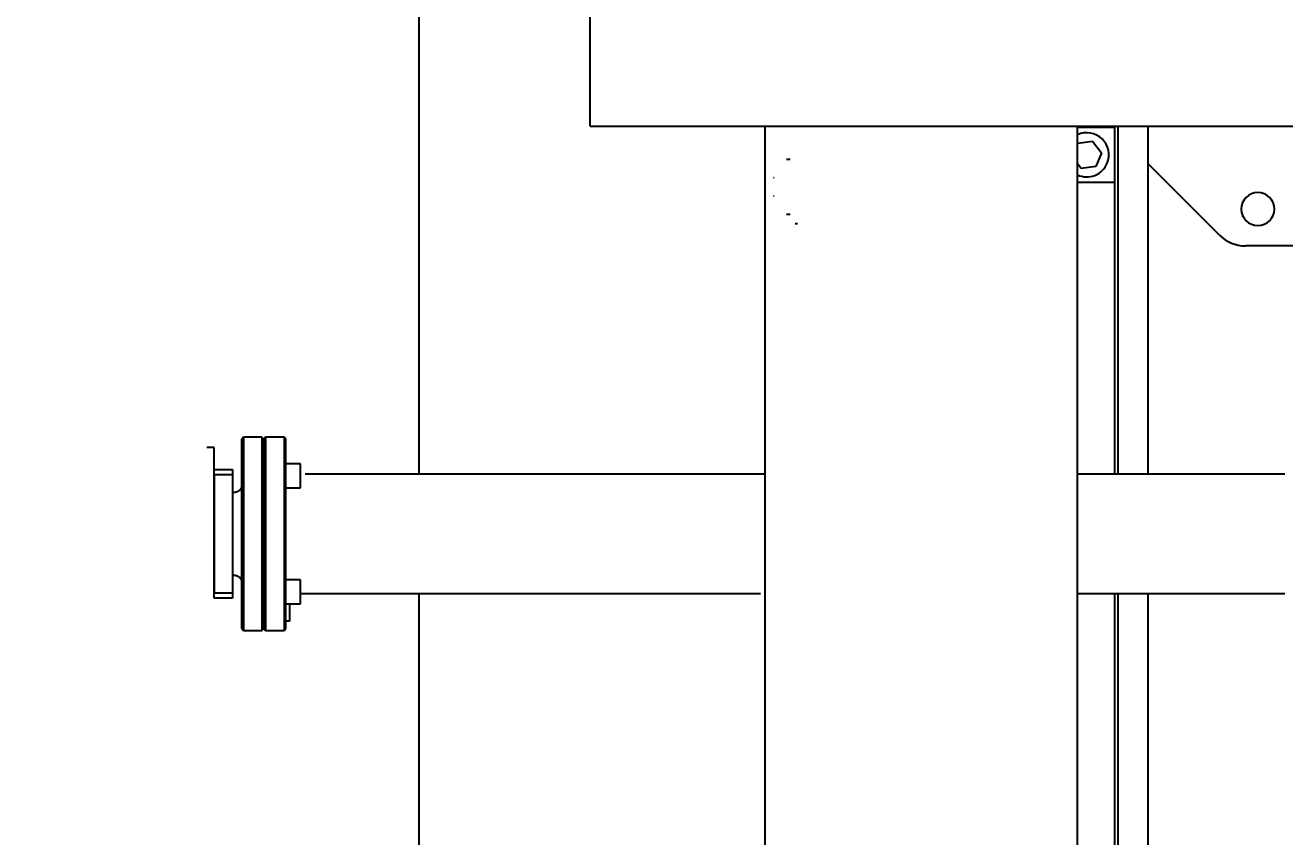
# Model space of a CAD drawing. Header units: millimetres. Extents: x 10462777 to 22643323, y 453826 to 1389191.
# Drawn here: x 11299086 to 11299771, y 583648 to 584089 of the extents above; entities that cross this region are included whole.
import ezdxf

# ---------------------------------------------------------------- set-up
doc = ezdxf.new("R2010")
doc.units = ezdxf.units.MM
doc.header["$LTSCALE"] = 200
doc.header["$MEASUREMENT"] = 0
doc.header["$PDMODE"] = 35
doc.header["$PDSIZE"] = -5
for name, pattern in [('CENTER', [2, 1.25, -0.25, 0.25, -0.25]), ('CENTER2', [1.125, 0.75, -0.125, 0.125, -0.125]), ('PHANTOM', [2.5, 1.25, -0.25, 0.25, -0.25, 0.25, -0.25])]:
    doc.linetypes.add(name, pattern=pattern)
doc.layers.get('0').update_dxf_attribs({"linetype": 'CONTINUOUS'})
doc.layers.get('DEFPOINTS').update_dxf_attribs({"linetype": 'CONTINUOUS'})
for name, color, linetype in [('1', 1, 'CENTER'), ('2', 2, 'CONTINUOUS'), ('DV1_DEFAULT', 7, 'CONTINUOUS')]:
    doc.layers.add(name, color=color, linetype=linetype)
doc.layers.add('203', color=7, linetype='CONTINUOUS', true_color=0xffffff)
doc.layers.add('LAYOUT', color=8, linetype='CONTINUOUS', lineweight=25)
doc.styles.get("Standard").update_dxf_attribs({"font": 'SYMBOL'})
doc.dimstyles.new('DS ROBOTEC', dxfattribs={"dimscale": 0, "dimtxt": 2.5, "dimasz": 2.5, "dimexe": 0.3, "dimexo": 0.3, "dimgap": 0.5, "dimtad": 1, "dimzin": 9, "dimdsep": 46, "dimtxsty": 'Standard', "dimblk": 'OPEN', "dimcen": 0, "dimclrd": 4, "dimclre": 4, "dimclrt": 110, "dimazin": 2, "dimtm": 1.5, "dimtfac": 1, "dimtmove": 0, "dimatfit": 3, "dimldrblk": 'OPEN', "dimfxl": 1, "dimtfill": 1, "dimtolj": 1, "dimlwd": -1, "dimlwe": -1, "dimarcsym": 0})

# ---------------------------------------------------------------- blocks, each defined once
blk = doc.blocks.new('r710ic')
at = {"layer": 'DV1_DEFAULT', "color": 3, "linetype": 'CENTER2', "lineweight": 0}
blk.add_circle((272041.37, 104232.63), 367.64, dxfattribs=at)
at = {"layer": 'LAYOUT', "color": 3}
blk.add_circle((272041.37, 104232.63), 2050.12, dxfattribs=at)
blk = doc.blocks.new('A$C7DA30AB0')
at = {"layer": 'LAYOUT', "color": 6, "linetype": 'PHANTOM'}
blk.add_circle((3030.45, 3025.99, 0), 2693.02, dxfattribs=at)
blk = doc.blocks.new('_OPEN')
at = {"color": 0, "linetype": 'ByBlock'}
for p, q in [((-1, 0.1667), (0, 0)), ((0, 0), (-1, -0.1667)), ((0, 0), (-1, 0))]:
    blk.add_line(p, q, dxfattribs=at)
blk = doc.blocks.new('*D268')
at = {"color": 4, "linetype": 'ByBlock', "ltscale": 10, "transparency": 16777216}
for p, q in [((11298559.25, 584536.53), (11298559.25, 584230.76)), ((11298807.86, 582789.32), (11298807.86, 584272.76)), ((11298384.25, 584251.76), (11298209.25, 584251.76)), ((11298807.86, 584251.76), (11298559.25, 584251.76)), ((11298982.86, 584251.76), (11299157.86, 584251.76))]:
    blk.add_line(p, q, dxfattribs=at)
at = {"layer": 'DEFPOINTS', "color": 0, "ltscale": 10, "transparency": 16777216}
for p in [(11298559.25, 584557.53, 0), (11298559.25, 584251.76), (11298807.86, 582768.32, 0)]:
    blk.add_point(p, dxfattribs=at)
at = {"color": 4, "ltscale": 10, "transparency": 16777216, "xscale": 175, "yscale": 175, "zscale": 175}
blk.add_blockref('_OPEN', (11298559.25, 584251.76), dxfattribs=at)
at = {"color": 4, "ltscale": 10, "transparency": 16777216, "xscale": 175, "yscale": 175, "zscale": 175, "rotation": 180}
blk.add_blockref('_OPEN', (11298807.86, 584251.76), dxfattribs=at)
at = {"color": 110, "ltscale": 10, "transparency": 16777216, "insert": (11298683.55, 584411.03), "char_height": 175, "attachment_point": 5, "bg_fill": 3, "box_fill_scale": 1.25, "bg_fill_color": 256, "bg_fill_true_color": 13158600, "bg_fill_transparency": 0}
blk.add_mtext('\\A1;249', dxfattribs=at)

msp = doc.modelspace()

# ---------------------------------------------------------------- linework, layer by layer
at = {"layer": '1', "color": 124, "linetype": 'Continuous'}
for q in [(11299392.86213, 584137.1362, 0), (11299884.86912, 584034.43251, 0)]:
    msp.add_line((11299392.86213, 584034.43251, 0), q, dxfattribs=at)
at = {"layer": '2', "color": 252, "linetype": 'Continuous'}
for p, q in [((11299299.86081, 584144.42282, 0), (11299299.86081, 583845.29513, 0)), ((11299487.91598, 584034.42828, 0), (11299487.91598, 583034.4125, 0)), ((11299657.81308, 584033.9325, 0), (11299677.86618, 584033.9325, 0)), ((11299657.81339, 583034.4125, 0), (11299657.81339, 584034.42828, 0)), ((11299677.86618, 584033.9325, 0), (11299677.86618, 584003.93208, 0)), ((11299679.8662, 583845.30545, 0), (11299679.8662, 584034.39391, 0)), ((11299696.11644, 584034.41518, 0), (11299696.11644, 583845.31073, 0)), ((11299735.00912, 583975.28953, 0), (11299696.1103, 584014.18836, 0)), ((11299677.86618, 584003.93208, 0), (11299657.81308, 584003.93208, 0)), ((11299677.86618, 584003.8777, 0), (11299677.86618, 583845.26732, 0)), ((11299890.8692, 583969.43159, 0), (11299749.15146, 583969.43159, 0)), ((11299299.86081, 583780.2964, 0), (11299299.86081, 582942.82232, 0)), ((11299677.86618, 583780.27655, 0), (11299677.86618, 583034.39096, 0)), ((11299679.8662, 583034.40799, 0), (11299679.8662, 583780.30062, 0)), ((11299696.11644, 583780.31268, 0), (11299696.11644, 583034.43591, 0))]:
    msp.add_line(p, q, dxfattribs=at)
at = {"layer": '2', "color": 60, "linetype": 'Continuous'}
for p, q in [((11299657.81338, 584025.02398, 0), (11299657.94696, 584025.34623, 0)), ((11299657.94696, 584025.34623, 0), (11299665.96109, 584026.39924, 0)), ((11299665.96109, 584026.39924, 0), (11299670.8801, 584019.9853, 0)), ((11299670.8801, 584019.9853, 0), (11299667.78497, 584012.51835, 0)), ((11299501.64964, 584016.43225, 0), (11299499.61367, 584016.43225, 0)), ((11299659.77083, 584011.46534, 0), (11299657.81338, 584014.01768, 0)), ((11299667.78497, 584012.51835, 0), (11299659.77083, 584011.46534, 0)), ((11299492.91596, 584006.43211, 0), (11299492.61357, 584006.43211, 0)), ((11299492.91596, 583996.43197, 0), (11299492.61357, 583996.43197, 0)), ((11299501.64964, 583986.43183, 0), (11299499.61367, 583986.43183, 0)), ((11299505.67617, 583981.43176, 0), (11299504.39621, 583981.43176, 0))]:
    msp.add_line(p, q, dxfattribs=at)
at = {"layer": '2', "color": 80, "linetype": 'Continuous'}
for p, q in [((11299735.00912, 583975.28953, 0), (11299696.1103, 584014.18836, 0)), ((11299890.8692, 583969.43159, 0), (11299749.15146, 583969.43159, 0))]:
    msp.add_line(p, q, dxfattribs=at)
at = {"layer": '2', "color": 80, "linetype": 'Continuous', "extrusion": (0, 0, -1)}
msp.add_circle((-11299755.86728, 583989.43187, 0), 9.00013, dxfattribs=at)
at = {"layer": '2', "color": 60, "linetype": 'Continuous'}
for start, end in [(337.48547714, 114.89858974), (245.10047323, 337.48547714)]:
    msp.add_arc((11299662.86596, 584018.93229, 0), 12.00017, start, end, dxfattribs=at)
at = {"layer": '2', "color": 80, "linetype": 'Continuous'}
msp.add_arc((11299749.15146, 583989.43187, 0), 20.00028, 224.99999992, 270, dxfattribs=at)
at = {"layer": '2', "color": 252, "linetype": 'Continuous'}
msp.add_arc((11299749.15146, 583989.43187, 0), 20.00028, 224.99999992, 270, dxfattribs=at)
at = {"layer": '203', "color": 252, "linetype": 'CENTER'}
for p, q in [((11299188.50988, 583859.81753, 0), (11299184.5067, 583859.81753, 0)), ((11299188.50988, 583856.81749, 0), (11299188.50988, 583859.81753, 0)), ((11299204.51011, 583865.31761, 0), (11299203.51009, 583864.31759, 0)), ((11299203.51009, 583761.31613, 0), (11299203.51009, 583864.31759, 0)), ((11299214.51025, 583865.31761, 0), (11299204.51011, 583865.31761, 0)), ((11299204.51011, 583865.31761, 0), (11299204.51011, 583760.31611, 0)), ((11299204.51011, 583865.31761, 0), (11299204.51011, 583760.31611, 0)), ((11299215.51026, 583864.31759, 0), (11299214.51025, 583865.31761, 0)), ((11299214.51025, 583865.31761, 0), (11299214.51025, 583760.31611, 0)), ((11299216.51028, 583865.31761, 0), (11299215.51026, 583864.31759, 0)), ((11299215.51026, 583761.31613, 0), (11299215.51026, 583864.31759, 0)), ((11299215.51026, 583761.31613, 0), (11299215.51026, 583864.31759, 0)), ((11299226.51042, 583865.31761, 0), (11299216.51028, 583865.31761, 0)), ((11299216.51028, 583865.31761, 0), (11299216.51028, 583760.31611, 0)), ((11299227.51043, 583864.31759, 0), (11299226.51042, 583865.31761, 0)), ((11299226.51042, 583865.31761, 0), (11299226.51042, 583812.81694, 0)), ((11299227.51043, 583812.81694, 0), (11299227.51043, 583864.31759, 0)), ((11299188.50988, 583847.81736, 0), (11299188.50988, 583856.81749, 0)), ((11299188.50988, 583847.81736, 0), (11299198.51002, 583847.81736, 0)), ((11299188.50988, 583844.81732, 0), (11299188.50988, 583847.81736, 0)), ((11299188.50988, 583842.81729, 0), (11299188.50988, 583846.81731, 0)), ((11299198.51002, 583847.81736, 0), (11299198.51002, 583844.81732, 0)), ((11299235.51055, 583850.81745, 0), (11299227.51043, 583850.81745, 0)), ((11299235.51055, 583837.81726, 0), (11299235.51055, 583850.81745, 0)), ((11299487.92201, 583845.31732, 0), (11299235.51286, 583845.31732, 0)), ((11299770.51515, 583845.31732, 0), (11299657.8072, 583845.31732, 0)), ((11299198.51002, 583844.81732, 0), (11299188.50988, 583844.81732, 0)), ((11299188.50988, 583844.81732, 0), (11299188.50988, 583780.81641, 0)), ((11299188.50988, 583782.81643, 0), (11299188.50988, 583842.81729, 0)), ((11299198.51002, 583844.81732, 0), (11299198.51002, 583780.81641, 0)), ((11299199.51003, 583835.31718, 0), (11299198.51002, 583835.31718, 0)), ((11299227.51043, 583837.81726, 0), (11299235.51055, 583837.81726, 0)), ((11299226.51042, 583812.81694, 0), (11299226.51042, 583760.31611, 0)), ((11299227.51043, 583761.31613, 0), (11299227.51043, 583812.81694, 0)), ((11299198.51002, 583790.31654, 0), (11299199.51003, 583790.31654, 0)), ((11299235.51055, 583787.81655, 0), (11299227.51043, 583787.81655, 0)), ((11299235.51055, 583774.81637, 0), (11299235.51055, 583787.81655, 0)), ((11299188.50988, 583778.81641, 0), (11299188.50988, 583782.81643, 0)), ((11299188.50988, 583780.81641, 0), (11299198.51002, 583780.81641, 0)), ((11299188.50988, 583777.81636, 0), (11299188.50988, 583780.81641, 0)), ((11299198.51002, 583777.81636, 0), (11299188.50988, 583777.81636, 0)), ((11299198.51002, 583780.81641, 0), (11299198.51002, 583777.81636, 0)), ((11299235.51286, 583780.3164, 0), (11299487.92201, 583780.3164, 0)), ((11299657.8072, 583780.3164, 0), (11299770.51515, 583780.3164, 0)), ((11299227.51043, 583774.81637, 0), (11299235.51055, 583774.81637, 0)), ((11299229.51046, 583774.8163, 0), (11299229.51046, 583765.30071, 0)), ((11299229.51046, 583774.81627, 0), (11299235.51055, 583774.81627, 0)), ((11299229.51046, 583765.30071, 0), (11299227.51043, 583765.30071, 0)), ((11299203.51009, 583761.31613, 0), (11299204.51011, 583760.31611, 0)), ((11299204.51011, 583760.31611, 0), (11299214.51025, 583760.31611, 0)), ((11299214.51025, 583760.31611, 0), (11299215.51026, 583761.31613, 0)), ((11299215.51026, 583761.31613, 0), (11299216.51028, 583760.31611, 0)), ((11299216.51028, 583760.31611, 0), (11299226.51042, 583760.31611, 0)), ((11299226.51042, 583760.31611, 0), (11299227.51043, 583761.31613, 0))]:
    msp.add_line(p, q, dxfattribs=at)
at = {"layer": '203', "color": 252, "linetype": 'CENTER', "extrusion": (0, 0, -1)}
for centre, start, end in [((-11299199.51003, 583839.31724, 0), 180, 270), ((-11299199.51003, 583786.31648, 0), 90, 180)]:
    msp.add_arc(centre, 4.00006, start, end, dxfattribs=at)

# ---------------------------------------------------------------- block references
at = {"ltscale": 10}
msp.add_blockref('A$C7DA30AB0', (11294684.4077, 580408.4363, 0), dxfattribs=at)
at = {"layer": 'LAYOUT', "color": 2, "rotation": 270}
msp.add_blockref('r710ic', (11195875.24796, 856316.46559, 0), dxfattribs=at)

# ---------------------------------------------------------------- next in the draw order: dimensions: what is measured, and where the dimension line sits
at = {"ltscale": 10}
dim = msp.add_linear_dim(base=(11298559.24639, 584251.76163, 0), p1=(11298807.85786, 582768.31645, 0), p2=(11298559.24639, 584557.53114, 0), dimstyle='DS ROBOTEC', override={"dimscale": 70, "dimgap": 1, "dimdec": 0, "dimarcsym": 1}, dxfattribs=at)
dim.commit()
dim.dimension.update_dxf_attribs({"geometry": '*D268', "text_midpoint": (11298683.55212, 584251.76163, 0), "dimtype": 160})

doc.saveas('drawing.dxf')
